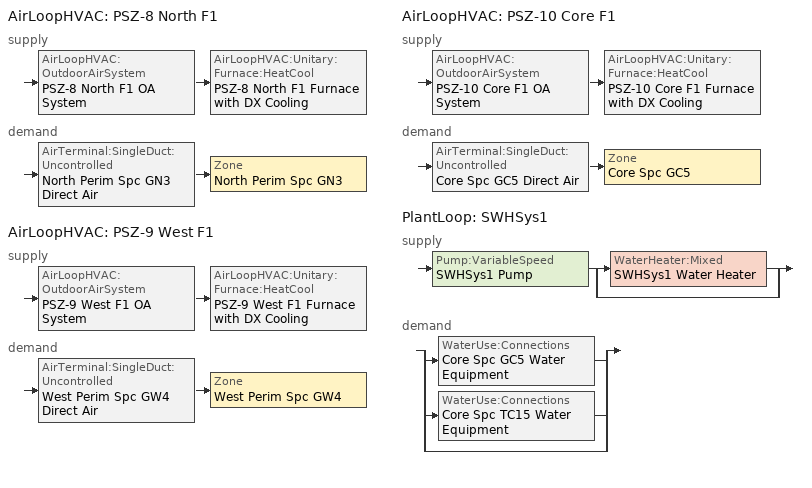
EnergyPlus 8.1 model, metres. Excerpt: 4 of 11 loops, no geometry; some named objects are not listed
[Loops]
AirLoopHVAC 'PSZ-8 North F1'
 supply: AirLoopHVAC:OutdoorAirSystem 'PSZ-8 North F1 OA System' > AirLoopHVAC:Unitary:Furnace:HeatCool 'PSZ-8 North F1 Furnace with DX Cooling'
 demand: AirTerminal:SingleDuct:Uncontrolled 'North Perim Spc GN3 Direct Air' > Zone 'North Perim Spc GN3'
AirLoopHVAC 'PSZ-9 West F1'
 supply: AirLoopHVAC:OutdoorAirSystem 'PSZ-9 West F1 OA System' > AirLoopHVAC:Unitary:Furnace:HeatCool 'PSZ-9 West F1 Furnace with DX Cooling'
 demand: AirTerminal:SingleDuct:Uncontrolled 'West Perim Spc GW4 Direct Air' > Zone 'West Perim Spc GW4'
AirLoopHVAC 'PSZ-10 Core F1'
 supply: AirLoopHVAC:OutdoorAirSystem 'PSZ-10 Core F1 OA System' > AirLoopHVAC:Unitary:Furnace:HeatCool 'PSZ-10 Core F1 Furnace with DX Cooling'
 demand: AirTerminal:SingleDuct:Uncontrolled 'Core Spc GC5 Direct Air' > Zone 'Core Spc GC5'
PlantLoop 'SWHSys1'
 supply: Pump:VariableSpeed 'SWHSys1 Pump' > split
  | WaterHeater:Mixed 'SWHSys1 Water Heater'
  | bypass
 demand: split
  | WaterUse:Connections 'Core Spc GC5 Water Equipment'
  | WaterUse:Connections 'Core Spc TC15 Water Equipment'
  | bypass
[DesignSpecification:OutdoorAir] Outdoor Air Method=Flow/Area; Outdoor Air Flow per Zone Floor Area {m3/s-m2}=0.000666962; Outdoor Air Flow per Zone {m3/s}=0
SZ DSOA North Perim Spc GN3; SZ DSOA West Perim Spc GW4; SZ DSOA Core Spc GC5
[Sizing:Zone] Zone Cooling Design Supply Air Temperature Input Method=SupplyAirTemperature; Zone Cooling Design Supply Air Temperature {C}=12.8; Zone Heating Design Supply Air Temperature Input Method=SupplyAirTemperature; Zone Heating Design Supply Air Temperature {C}=40.4; Zone Cooling Design Supply Air Humidity Ratio {kgWater/kgDryAir}=0.008; Zone Heating Design Supply Air Humidity Ratio {kgWater/kgDryAir}=0.008; Cooling Design Air Flow Method=DesignDay; Cooling Design Air Flow Rate {m3/s}=0; Cooling Minimum Air Flow Fraction=0; Heating Design Air Flow Method=DesignDay; Heating Design Air Flow Rate {m3/s}=0; Heating Maximum Air Flow Fraction=0
Name | Design Specification Outdoor Air Object
North Perim Spc GN3 | SZ DSOA North Perim Spc GN3
West Perim Spc GW4 | SZ DSOA West Perim Spc GW4
Core Spc GC5 | SZ DSOA Core Spc GC5
[Sizing:System] Type of Load to Size On=Sensible; Design Outdoor Air Flow Rate {m3/s}=autosize; Minimum System Air Flow Ratio=1; Preheat Design Temperature {C}=7; Preheat Design Humidity Ratio {kgWater/kgDryAir}=0.008; Precool Design Temperature {C}=11; Precool Design Humidity Ratio {kgWater/kgDryAir}=0.008; Central Cooling Design Supply Air Temperature {C}=12.8; Central Heating Design Supply Air Temperature {C}=40.4; Sizing Option=NonCoincident; 100% Outdoor Air in Cooling=No; 100% Outdoor Air in Heating=No; Central Cooling Design Supply Air Humidity Ratio {kgWater/kgDryAir}=0.008; Central Heating Design Supply Air Humidity Ratio {kgWater/kgDryAir}=0.008; Cooling Design Air Flow Method=DesignDay; Cooling Design Air Flow Rate {m3/s}=0; Heating Design Air Flow Method=DesignDay; Heating Design Air Flow Rate {m3/s}=0; System Outdoor Air Method=ZoneSum
PSZ-8 North F1; PSZ-9 West F1; PSZ-10 Core F1
[Sizing:Plant]
SWHSys1: Loop Type=Heating; Design Loop Exit Temperature {C}=60; Loop Design Temperature Difference {deltaC}=5
[ZoneControl:Thermostat] Control Type Schedule=COMPACT HVAC-ALWAYS 4
Name | Zone or ZoneList | Control 1
North Perim Spc GN3 Thermostat | North Perim Spc GN3 | Thermostat 2 Dual SP Control
West Perim Spc GW4 Thermostat | West Perim Spc GW4 | Thermostat 1 Dual SP Control
Core Spc GC5 Thermostat | Core Spc GC5 | Thermostat 3 Dual SP Control
[ThermostatSetpoint:DualSetpoint] Heating Setpoint Temperature Schedule=Heat 1/0
Name | Cooling Setpoint Temperature Schedule
Thermostat 1 Dual SP Control | Cool 1/0
Thermostat 2 Dual SP Control | Cool 1/0 2
Thermostat 3 Dual SP Control | Cool 1/0 3
[AirTerminal:SingleDuct:Uncontrolled] Availability Schedule=COMPACT HVAC-ALWAYS 1; Maximum Air Flow Rate {m3/s}=autosize
North Perim Spc GN3 Direct Air; West Perim Spc GW4 Direct Air; Core Spc GC5 Direct Air
[Zone equipment]
North Perim Spc GN3: North Perim Spc GN3 Direct Air
West Perim Spc GW4: West Perim Spc GW4 Direct Air
Core Spc GC5: Core Spc GC5 Direct Air, Core Spc GC5 Bathroom Exhaust
[Fan:OnOff] Availability Schedule=Fans D1; Fan Total Efficiency=0.53625; Pressure Rise {Pa}=448.2; Motor Efficiency=0.825; Motor In Airstream Fraction=1
Name | Maximum Flow Rate {m3/s} | Maximum Flow Rate {m3/s}G597
PSZ-8 North F1 Supply Fan | 0.46544
PSZ-9 West F1 Supply Fan | 0.76383
PSZ-10 Core F1 Supply Fan |  | 1.82156
[Fan:ZoneExhaust]
Core Spc GC5 Bathroom Exhaust: Availability Schedule=ExFanOperationSchd; Fan Total Efficiency=0.45; Pressure Rise {Pa}=187.5; Maximum Flow Rate {m3/s}=0.28385
[Coil:Cooling:DX:SingleSpeed] Availability Schedule=COMPACT HVAC-ALWAYS 1; Gross Rated Sensible Heat Ratio=autosize; Gross Rated Cooling COP {W/W}=2.73; Total Cooling Capacity Function of Temperature Curve=PSZ DX Coil Cap-FT; Total Cooling Capacity Function of Flow Fraction Curve=PSZ DX Coil Cap-FF; Energy Input Ratio Function of Temperature Curve=PSZ DX Coil EIR-FT; Energy Input Ratio Function of Flow Fraction Curve=PSZ DX Coil EIR-FF; Part Load Fraction Correlation Curve=PSZ DX Coil PLF; Nominal Time for Condensate Removal to Begin {s}=0; Ratio of Initial Moisture Evaporation Rate and Steady State Latent Capacity=0; Maximum Cycling Rate {cycles/hr}=0; Latent Capacity Time Constant {s}=0; Condenser Type=Aircooled; Evaporative Condenser Effectiveness=0.8; Evaporative Condenser Pump Rated Power Consumption {W}=0; Crankcase Heater Capacity {W}=0; Maximum Outdoor Dry-Bulb Temperature for Crankcase Heater Operation {C}=10
Name | Gross Rated Total Cooling Capacity {W} | Rated Air Flow Rate {m3/s}
PSZ-8 North F1 Cooling Coil | 6163.74 | 0.46544
PSZ-9 West F1 Cooling Coil | 10115.2 | 0.76383
PSZ-10 Core F1 Cooling Coil | 24122.6 | 1.82156
[Coil:Heating:Gas] Availability Schedule=COMPACT HVAC-ALWAYS 1; Gas Burner Efficiency=0.8; Parasitic Electric Load {W}=0; Part Load Fraction Correlation Curve=PSZ Heating Coil PLF-FPLR; Parasitic Gas Load {W}=0
Name | Nominal Capacity {W}
PSZ-8 North F1 Heating Coil | 10591.8
PSZ-9 West F1 Heating Coil | 10658
PSZ-10 Core F1 Heating Coil | 24930.6
[AirLoopHVAC:Unitary:Furnace:HeatCool] Availability Schedule=COMPACT HVAC-ALWAYS 1; Supply Air Fan Operating Mode Schedule=COMPACT HVAC-ALWAYS 1; Maximum Supply Air Temperature {C}=40.4; Supply Air Flow Rate During Cooling Operation {m3/s}=autosize; Supply Air Flow Rate During Heating Operation {m3/s}=autosize; Supply Air Flow Rate When No Cooling or Heating is Needed {m3/s}=autosize; Fan Placement=DrawThrough; Dehumidification Control Type=None
Name | Controlling Zone or Thermostat Location | Supply Fan | Heating Coil | Cooling Coil
PSZ-8 North F1 Furnace with DX Cooling | North Perim Spc GN3 | PSZ-8 North F1 Supply Fan | PSZ-8 North F1 Heating Coil | PSZ-8 North F1 Cooling Coil
PSZ-9 West F1 Furnace with DX Cooling | West Perim Spc GW4 | PSZ-9 West F1 Supply Fan | PSZ-9 West F1 Heating Coil | PSZ-9 West F1 Cooling Coil
PSZ-10 Core F1 Furnace with DX Cooling | Core Spc GC5 | PSZ-10 Core F1 Supply Fan | PSZ-10 Core F1 Heating Coil | PSZ-10 Core F1 Cooling Coil
[Controller:OutdoorAir] Minimum Outdoor Air Flow Rate {m3/s}=AUTOSIZE; Maximum Outdoor Air Flow Rate {m3/s}=autosize; Economizer Control Type=DifferentialDryBulb; Economizer Control Action Type=ModulateFlow; Lockout Type=NoLockout; Minimum Limit Type=FixedMinimum; Minimum Outdoor Air Schedule=MinOA_Sched; Minimum Fraction of Outdoor Air Schedule=MinOAFracSch_Base; Maximum Fraction of Outdoor Air Schedule=MaxOAFracSch_Base; Heat Recovery Bypass Control Type=BypassWhenOAFlowGreaterThanMinimum
PSZ-8 North F1 OA Controller; PSZ-9 West F1 OA Controller; PSZ-10 Core F1 OA Controller
[AirLoopHVAC] Design Supply Air Flow Rate {m3/s}=autosize
PSZ-8 North F1; PSZ-9 West F1; PSZ-10 Core F1
[Pump:VariableSpeed]
SWHSys1 Pump: Rated Flow Rate {m3/s}=AUTOSIZE; Rated Pump Head {Pa}=36000; Rated Power Consumption {W}=AUTOSIZE; Motor Efficiency=0.85; Fraction of Motor Inefficiencies to Fluid Stream=0; Coefficient 1 of the Part Load Performance Curve=0; Coefficient 2 of the Part Load Performance Curve=0.0216; Coefficient 3 of the Part Load Performance Curve=-0.0325; Coefficient 4 of the Part Load Performance Curve=1.0095; Minimum Flow Rate {m3/s}=0; Pump Control Type=Intermittent
[WaterHeater:Mixed]
SWHSys1 Water Heater: Tank Volume {m3}=0.284; Setpoint Temperature Schedule=SWHSys1 Water Heater Setpoint Temperature Schedule Name; Deadband Temperature Difference {deltaC}=2; Maximum Temperature Limit {C}=82.2222; Heater Control Type=Cycle; Heater Maximum Capacity {W}=17600; Heater Fuel Type=NATURALGAS; Heater Thermal Efficiency=0.8; Off Cycle Parasitic Fuel Consumption Rate {W}=20; Off Cycle Parasitic Fuel Type=NATURALGAS; Off Cycle Parasitic Heat Fraction to Tank=0.8; On Cycle Parasitic Fuel Type=NATURALGAS; Ambient Temperature Indicator=SCHEDULE; Ambient Temperature Schedule=SWHSys1 Water Heater Ambient Temperature Schedule Name; Off Cycle Loss Coefficient to Ambient Temperature {W/K}=4.212; On Cycle Loss Coefficient to Ambient Temperature {W/K}=4.212; Use Side Effectiveness=1; Source Side Effectiveness=1; Use Side Design Flow Rate {m3/s}=AUTOSIZE; Source Side Design Flow Rate {m3/s}=AUTOSIZE; Indirect Water Heating Recovery Time {hr}=1.5
[PlantLoop]
SWHSys1: Fluid Type=Water; Plant Equipment Operation Scheme=SWHSys1 Loop Operation Scheme List; Maximum Loop Temperature {C}=60; Minimum Loop Temperature {C}=10; Maximum Loop Flow Rate {m3/s}=AUTOSIZE; Minimum Loop Flow Rate {m3/s}=0; Plant Loop Volume {m3}=AUTOSIZE; Load Distribution Scheme=Optimal
[PlantEquipmentList]
SWHSys1 Equipment List: SWHSys1 Water Heater
[PlantEquipmentOperation:HeatingLoad]
SWHSys1 Operation Scheme: Load Range 1 Lower Limit {W}=0; Load Range 1 Upper Limit {W}=1000000000000000; Range 1 Equipment List=SWHSys1 Equipment List
[PlantEquipmentOperationSchemes]
SWHSys1 Loop Operation Scheme List: Control Scheme 1=SWHSys1 Operation Scheme; Control Scheme 1 Schedule=PlantOnSched
[EnergyManagementSystem:Sensor]
PSZ8_Cooling: PSZ-8 North F1; Air System Total Cooling Energy
PSZ8_Heating: PSZ-8 North F1; Air System Total Heating Energy
PSZ9_Cooling: PSZ-9 West F1; Air System Total Cooling Energy
PSZ9_Heating: PSZ-9 West F1; Air System Total Heating Energy
PSZ10_Cooling: PSZ-10 Core F1; Air System Total Cooling Energy
PSZ10_Heating: PSZ-10 Core F1; Air System Total Heating Energy
PSZ8_OAFlowMass: PSZ-8 North F1 Outside Air Inlet; System Node Mass Flow Rate
PSZ8_HtgRTF: PSZ-8 North F1 Heating Coil; Heating Coil Runtime Fraction
PSZ8_ClgRTF: PSZ-8 North F1 Cooling Coil; Cooling Coil Runtime Fraction
PSZ9_OAFlowMass: PSZ-9 West F1 Outside Air Inlet; System Node Mass Flow Rate
PSZ9_HtgRTF: PSZ-9 West F1 Heating Coil; Heating Coil Runtime Fraction
PSZ9_ClgRTF: PSZ-9 West F1 Cooling Coil; Cooling Coil Runtime Fraction
PSZ10_OAFlowMass: PSZ-10 Core F1 Outside Air Inlet; System Node Mass Flow Rate
PSZ10_HtgRTF: PSZ-10 Core F1 Heating Coil; Heating Coil Runtime Fraction
PSZ10_ClgRTF: PSZ-10 Core F1 Cooling Coil; Cooling Coil Runtime Fraction
[EnergyManagementSystem:Program]
SetpointChanges: IF CPP_Event_Sensor==1; SET  Cool_Tstat = 25.8; Else; SET Cool_Tstat= Null; Endif; SET DemandKW = Demand * 12 /3600
DutyCycle: SET CurrCycle = DutyCycleNumSensor; IF CPP_Event_Sensor == 1 && CurrCycle <= DutyCycleLength; SET  Cool_Tstat1 = 50; Else; SET Cool_Tstat1= Null; Endif; IF CPP_Event_Sensor == 1 && CurrCycle > DutyCycleLength && CurrCycle <= 2*DutyCycleLength; SET  Cool_Tstat2 = 50; Else; SET Cool_Tstat2= Null; Endif; IF CPP_Event_Sensor == 1 && CurrCycle > (2*DutyCycleLength); SET  Cool_Tstat3 = 50; Else; SET Cool_Tstat3= Null; Endif; SET DemandKW = Demand*12/3600
DutyCycleCount: SET DutyCycleLength = 5; SET  CurrDutyCycle = DutyCycleTrend 1; SET  DutyCycleNumActuator = CurrDutyCycle+  1; IF DutyCycleNumActuator > DutyCycleLength*3; SET DutyCycleNumActuator = 1; Endif
Set_FanCtl_Par1: SET FanPwrExp = 2.2; SET HeatSpeed = 0.9; SET VenSpeed = 0.4; SET Stage1Speed = 0.9; SET Stage2Speed = 0.9; SET EcoSpeed = 0.75
Set_FanCtl_Par2: SET PSZ1_OADesignMass = 0.08; SET PSZ2_OADesignMass = 0.08; SET PSZ3_OADesignMass = 0.08; SET PSZ4_OADesignMass = 0.08; SET PSZ5_OADesignMass = 0.43; SET PSZ6_OADesignMass = 0.08; SET PSZ7_OADesignMass = 0.08; SET PSZ8_OADesignMass = 0.08; SET PSZ9_OADesignMass = 0.08; SET PSZ10_OADesignMass = 0.43
PSZ1_FanControl: IF PSZ1_HtgRTF > 0; SET PSZ1_Htg = PSZ1_HtgRTF; SET PSZ1_Ven = 1 - PSZ1_HtgRTF; SET PSZ1_Eco = 0; SET PSZ1_Stage1 = 0; SET PSZ1_Stage2 = 0; ELSE; SET PSZ1_Htg = 0; SET PSZ1_MinOA1 = PSZ1_OADesignMass * PSZ1_OASch; SET PSZ1_MinOA2 = PSZ1_DesignFlowMass * PSZ1_OAFracSch; SET PSZ1_MinOA = @Max PSZ1_MinOA1 PSZ1_MinOA2; IF  PSZ1_ClgRTF > 0; SET PSZ1_Stage1 = PSZ1_ClgRTF; SET PSZ1_Stage2 = 0; IF PSZ1_OAFlowMass > PSZ1_MinOA; SET PSZ1_Eco = 1-PSZ1_ClgRTF; SET PSZ1_Ven = 0; ELSE; SET PSZ1_Eco = 0; SET PSZ1_Ven = 1-PSZ1_ClgRTF; ENDIF; ELSE; SET PSZ1_Stage1 = 0; SET PSZ1_Stage2 = 0; IF PSZ1_OAFlowMass > PSZ1_MinOA; SET PSZ1_Eco = 1.0; SET PSZ1_Ven = 0; ELSE; SET PSZ1_Eco = 0; SET PSZ1_Ven = 1.0; ENDIF; ENDIF; ENDIF; SET PSZ1_FPR = PSZ1_Ven * (VenSpeed ^ FanPwrExp); SET PSZ1_FPR = PSZ1_FPR + PSZ1_Eco * (EcoSpeed ^ FanPwrExp); SET PSZ1_FPR1 = PSZ1_Stage1 * (Stage1Speed ^ FanPwrExp); SET PSZ1_FPR = PSZ1_FPR + PSZ1_FPR1; SET PSZ1_FPR2 = PSZ1_Stage2 * (Stage2Speed ^ FanPwrExp); SET PSZ1_FPR = PSZ1_FPR + PSZ1_FPR2; SET PSZ1_FPR3 = PSZ1_Htg * (HeatSpeed ^ FanPwrExp); SET PSZ1_FanPwrRatio = PSZ1_FPR +  PSZ1_FPR3; SET PSZ1_FanPressure = PSZ1_FanDesignPressure * PSZ1_FanPwrRatio
PSZ2_FanControl: IF PSZ2_HtgRTF > 0; SET PSZ2_Htg = PSZ2_HtgRTF; SET PSZ2_Ven = 1 - PSZ2_HtgRTF; SET PSZ2_Eco = 0; SET PSZ2_Stage1 = 0; SET PSZ2_Stage2 = 0; ELSE; SET PSZ2_Htg = 0; SET PSZ2_MinOA1 = PSZ2_OADesignMass * PSZ2_OASch; SET PSZ2_MinOA2 = PSZ2_DesignFlowMass * PSZ2_OAFracSch; SET PSZ2_MinOA = @Max PSZ2_MinOA1 PSZ2_MinOA2; IF  PSZ2_ClgRTF > 0; SET PSZ2_Stage1 = PSZ2_ClgRTF; SET PSZ2_Stage2 = 0; IF PSZ2_OAFlowMass > PSZ2_MinOA; SET PSZ2_Eco = 1-PSZ2_ClgRTF; SET PSZ2_Ven = 0; ELSE; SET PSZ2_Eco = 0; SET PSZ2_Ven = 1-PSZ2_ClgRTF; ENDIF; ELSE; SET PSZ2_Stage1 = 0; SET PSZ2_Stage2 = 0; IF PSZ2_OAFlowMass > PSZ2_MinOA; SET PSZ2_Eco = 1.0; SET PSZ2_Ven = 0; ELSE; SET PSZ2_Eco = 0; SET PSZ2_Ven = 1.0; ENDIF; ENDIF; ENDIF; SET PSZ2_FPR = PSZ2_Ven * (VenSpeed ^ FanPwrExp); SET PSZ2_FPR = PSZ2_FPR + PSZ2_Eco * (EcoSpeed ^ FanPwrExp); SET PSZ2_FPR1 = PSZ2_Stage1 * (Stage1Speed ^ FanPwrExp); SET PSZ2_FPR = PSZ2_FPR + PSZ2_FPR1; SET PSZ2_FPR2 = PSZ2_Stage2 * (Stage2Speed ^ FanPwrExp); SET PSZ2_FPR = PSZ2_FPR + PSZ2_FPR2; SET PSZ2_FPR3 = PSZ2_Htg * (HeatSpeed ^ FanPwrExp); SET PSZ2_FanPwrRatio = PSZ2_FPR +  PSZ2_FPR3; SET PSZ2_FanPressure = PSZ2_FanDesignPressure * PSZ2_FanPwrRatio
[EnergyManagementSystem:Actuator]
PSZ8_FanPressure: PSZ-8 North F1 Supply Fan; Fan; Fan Pressure Rise
PSZ9_FanPressure: PSZ-9 West F1 Supply Fan; Fan; Fan Pressure Rise
PSZ10_FanPressure: PSZ-10 Core F1 Supply Fan; Fan; Fan Pressure Rise
[SetpointManager:Scheduled]
SWHSys1 Loop Setpoint Manager: Control Variable=Temperature; Schedule=SWHSys1-Loop-Temp-Schedule; Setpoint Node or NodeList=SWHSys1 Supply Outlet Node
[SetpointManager:SingleZone:Reheat] Control Variable=Temperature; Minimum Supply Air Temperature {C}=13; Maximum Supply Air Temperature {C}=45
Name | Control Zone | Setpoint Node or NodeList
PSZ-8 North F1 Supply Air Temp Manager | North Perim Spc GN3 | PSZ-8 North F1 Air Loop Outlet
PSZ-9 West F1 Supply Air Temp Manager | West Perim Spc GW4 | PSZ-9 West F1 Air Loop Outlet
PSZ-10 Core F1 Supply Air Temp Manager | Core Spc GC5 | PSZ-10 Core F1 Air Loop Outlet
[SetpointManager:MixedAir] Control Variable=Temperature
Name | Setpoint Node or NodeList
PSZ-8 North F1 Cooling Coil Air Temp Manager | PSZ-8 North F1 Mixed Air Outlet
PSZ-9 West F1 Cooling Coil Air Temp Manager | PSZ-9 West F1 Mixed Air Outlet
PSZ-10 Core F1 Cooling Coil Air Temp Manager | PSZ-10 Core F1 Mixed Air Outlet
[WaterUse:Equipment] Peak Flow Rate {m3/s}=9e-06; Flow Rate Fraction Schedule=BLDG_SWH_SCH; Target Temperature Schedule=Water Equipment Temp Sched; Sensible Fraction Schedule=Water Equipment Sensible fract sched; Latent Fraction Schedule=Water Equipment Latent fract sched
Name | Zone
Core Spc GC5 Water Equipment | Core Spc GC5
Core Spc TC15 Water Equipment | Core Spc TC15
[WaterUse:Connections]
Name | Water Use Equipment 1
Core Spc GC5 Water Equipment | Core Spc GC5 Water Equipment
Core Spc TC15 Water Equipment | Core Spc TC15 Water Equipment
[FaultModel:TemperatureSensorOffset:OutdoorAir] Availability Schedule=ALWAYS-ON; Temperature Sensor Offset {deltaC}=3
Name | Controller Object
PSZ-8 OA Sensor Bias | PSZ-8 North F1 OA Controller
PSZ-9 OA Sensor Bias | PSZ-9 West F1 OA Controller
PSZ-10 OA Sensor Bias | PSZ-10 Core F1 OA Controller
[FaultModel:TemperatureSensorOffset:ReturnAir] Availability Schedule=ALWAYS-ON; Temperature Sensor Offset {deltaC}=-3
Name | Controller Object
PSZ-8 OA Sensor Bias | PSZ-8 North F1 OA Controller
PSZ-9 OA Sensor Bias | PSZ-9 West F1 OA Controller
PSZ-10 OA Sensor Bias | PSZ-10 Core F1 OA Controller
[EnergyManagementSystem:InternalVariable]
Name | Internal Data Index Key | Internal Data Type
PSZ8_FanDesignPressure | PSZ-8 North F1 Supply Fan | Fan Nominal Pressure Rise
PSZ8_DesignFlowMass | PSZ-8 North F1 OA CONTROLLER | Outdoor Air Controller Maximum Mass Flow Rate
PSZ9_FanDesignPressure | PSZ-9 West F1 Supply Fan | Fan Nominal Pressure Rise
PSZ9_DesignFlowMass | PSZ-9 West F1 OA CONTROLLER | Outdoor Air Controller Maximum Mass Flow Rate
PSZ10_FanDesignPressure | PSZ-10 Core F1 Supply Fan | Fan Nominal Pressure Rise
PSZ10_DesignFlowMass | PSZ-10 Core F1 OA CONTROLLER | Outdoor Air Controller Maximum Mass Flow Rate
[Schedule:Compact]
Always-On; COMPACT HVAC-ALWAYS 1; MinOA_Sched; PlantOnSched: Through: 12/31, For: AllDays, Until: 24:00, 1
Cool 1/0; COOL 1/0 2; COOL 1/0 3: Through: 12/31, For: Weekdays, Until: 05:00, 26.7, Until: 06:00, 25.2, Until: 07:00, 23.9, Until: 22:00, 22.8, Until: 24:00, 26.7, For: Saturday, Until: 05:00, 26.7, Until: 06:00, 25.2, Until: 07:00, 23.9, Until: 18:00, 22.8, Until: 24:00, 26.7, For: SummerDesignDay, Until: 05:00, 26.7, Until: 06:00, 25.2, Until: 07:00, 23.9, Until: 22:00, 22.8, Until: 24:00, 26.7, For: WinterDesignDay, Until: 24:00, 26.7, For: Sunday Holidays AllOtherDays, Until: 24:00, 26.7
Heat 1/0: Through: 12/31, For: Weekdays, Until: 05:00, 18.3, Until: 06:00, 19.3, Until: 07:00, 20.3, Until: 22:00, 21.7, Until: 24:00, 18.3, For: SummerDesignDay, Until: 24:00, 18.3, For: WinterDesignDay, Until: 05:00, 18.3, Until: 06:00, 19.3, Until: 07:00, 20.3, Until: 22:00, 21.7, Until: 24:00, 18.3, For: Saturday, Until: 05:00, 18.3, Until: 06:00, 19.3, Until:  07:00, 20.3, Until: 18:00, 21.7, Until: 24:00, 18.3, For: Sunday Holidays AllOtherDays, Until: 24:00, 18.3
Fans D1: Through: 12/31, For: Weekdays SummerDesignDay WinterDesignDay, Until: 05:00, 0, Until: 22:00, 1, Until: 24:00, 0, For: Saturday, Until: 05:00, 0, Until: 18:00, 1, Until: 24:00, 0, For: Sunday Holidays AllOtherDays, Until: 24:00, 0
ExFanOperationSchd: Through: 12/31, For: Weekdays SummerDesignDay WinterDesignDay, Until: 05:00, 1, Until: 22:00, 1, Until: 24:00, 1, For: Saturday, Until: 05:00, 1, Until: 18:00, 1, Until: 24:00, 1, For: Sunday Holidays AllOtherDays, Until: 24:00, 1
MinOAFracSch_Base: Through: 12/31, For: Weekdays, Until: 05:00, 0.15, Until: 22:00, 0.15, Until: 24:00, 0.15, For: Saturday, Until: 05:00, 0.15, Until: 18:00, 0.15, Until: 24:00, 0.15, For: SummerDesignDay WinterDesignDay, Until: 05:00, 0.15, Until: 22:00, 0.15, Until: 24:00, 0.15, For: Sunday Holidays AllOtherDays, Until: 05:00, 0.15, Until: 18:00, 0.15, Until: 24:00, 0.15
MaxOAFracSch_Base: Through: 12/31, For: AllDays, Until: 24:00, 0.7
COMPACT HVAC-ALWAYS 4: Through: 12/31, For: AllDays, Until: 24:00, 4
Water Equipment Temp Sched: Through: 12/31, For: AllDays, Until: 24:00, 43.3
Water Equipment Latent fract sched; Water Equipment Sensible fract sched: Through: 12/31, For: AllDays, Until: 24:00, 0
BLDG_SWH_SCH: Through: 12/31, For: Weekdays SummerDesignDay, Until: 05:00, 0.05, Until: 06:00, 0.08, Until: 07:00, 0.07, Until: 08:00, 0.19, Until: 09:00, 0.35, Until: 10:00, 0.38, Until: 11:00, 0.39, Until: 12:00, 0.47, Until: 13:00, 0.57, Until: 14:00, 0.54, Until: 15:00, 0.34, Until: 16:00, 0.33, Until: 17:00, 0.44, Until: 18:00, 0.26, Until: 19:00, 0.21, Until: 20:00, 0.15, Until: 21:00, 0.17, Until: 22:00, 0.08, Until: 24:00, 0.05, For: Saturday WinterDesignDay, Until: 05:00, 0.05, Until: 06:00, 0.08, Until: 07:00, 0.07, Until: 08:00, 0.11, Until: 09:00, 0.15, Until: 10:00, 0.21, Until: 11:00, 0.19, Until: 12:00, 0.23, Until: 13:00, 0.2, Until: 14:00, 0.19, Until: 15:00, 0.15, Until: 16:00, 0.13, Until: 17:00, 0.14, Until: 21:00, 0.07, Until: 22:00, 0.09, Until: 24:00, 0.05, For: Sunday Holidays AllOtherDays, Until: 05:00, 0.04, Until: 06:00, 0.07, Until: 11:00, 0.04, Until: 13:00, 0.06, Until: 14:00, 0.09, Until: 15:00, 0.06, Until: 21:00, 0.04, Until: 22:00, 0.07, Until: 24:00, 0.04
SWHSys1-Loop-Temp-Schedule; SWHSys1 Water Heater Setpoint Temperature Schedule Name: Through: 12/31, For: AllDays, Until: 24:00, 48.9
SWHSys1 Water Heater Ambient Temperature Schedule Name: Through: 12/31, For: AllDays, Until: 24:00, 22
[Curve:Quadratic]
Name | Coefficient1 Constant | Coefficient2 x | Coefficient3 x**2 | Minimum Value of x | Maximum Value of x
PSZ DX Coil Cap-FF | 0.8 | 0.2 | 0 | 0.5 | 1.5
PSZ DX Coil EIR-FF | 1.1552 | -0.1808 | 0.0256 | 0.5 | 1.5
PSZ DX Coil PLF | 0.85 | 0.15 | 0 | 0 | 1
[Curve:Cubic]
PSZ Heating Coil PLF-FPLR: Coefficient1 Constant=0.8; Coefficient2 x=0.2; Coefficient3 x**2=0; Coefficient4 x**3=0; Minimum Value of x=0; Maximum Value of x=1
[Curve:Biquadratic] Minimum Value of x=12.77778; Maximum Value of x=23.88889; Minimum Value of y=23.88889; Maximum Value of y=46.11111
Name | Coefficient1 Constant | Coefficient2 x | Coefficient3 x**2 | Coefficient4 y | Coefficient5 y**2 | Coefficient6 x*y
PSZ DX Coil Cap-FT | 0.867916 | 0.0142476 | 0.000554364 | -0.00755806 | 3.29832e-05 | -0.000191711
PSZ DX Coil EIR-FT | 0.116968 | 0.0284933 | -0.000411156 | 0.0214143 | 0.000161125 | -0.000679104
